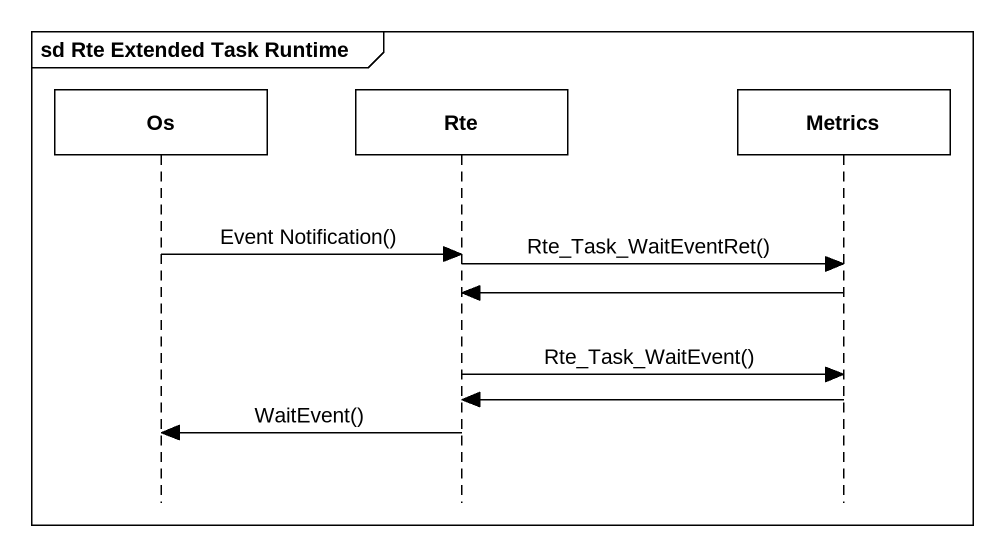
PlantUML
@startuml
mainframe sd Rte Extended Task Runtime
hide footbox
participant Os
participant Rte
participant Metrics

Os -> Rte : Event Notification()
Rte -> Metrics : Rte_Task_WaitEventRet()
Metrics -> Rte
Rte -> Metrics : Rte_Task_WaitEvent()
Metrics -> Rte
Rte -> Os : WaitEvent()
@enduml
